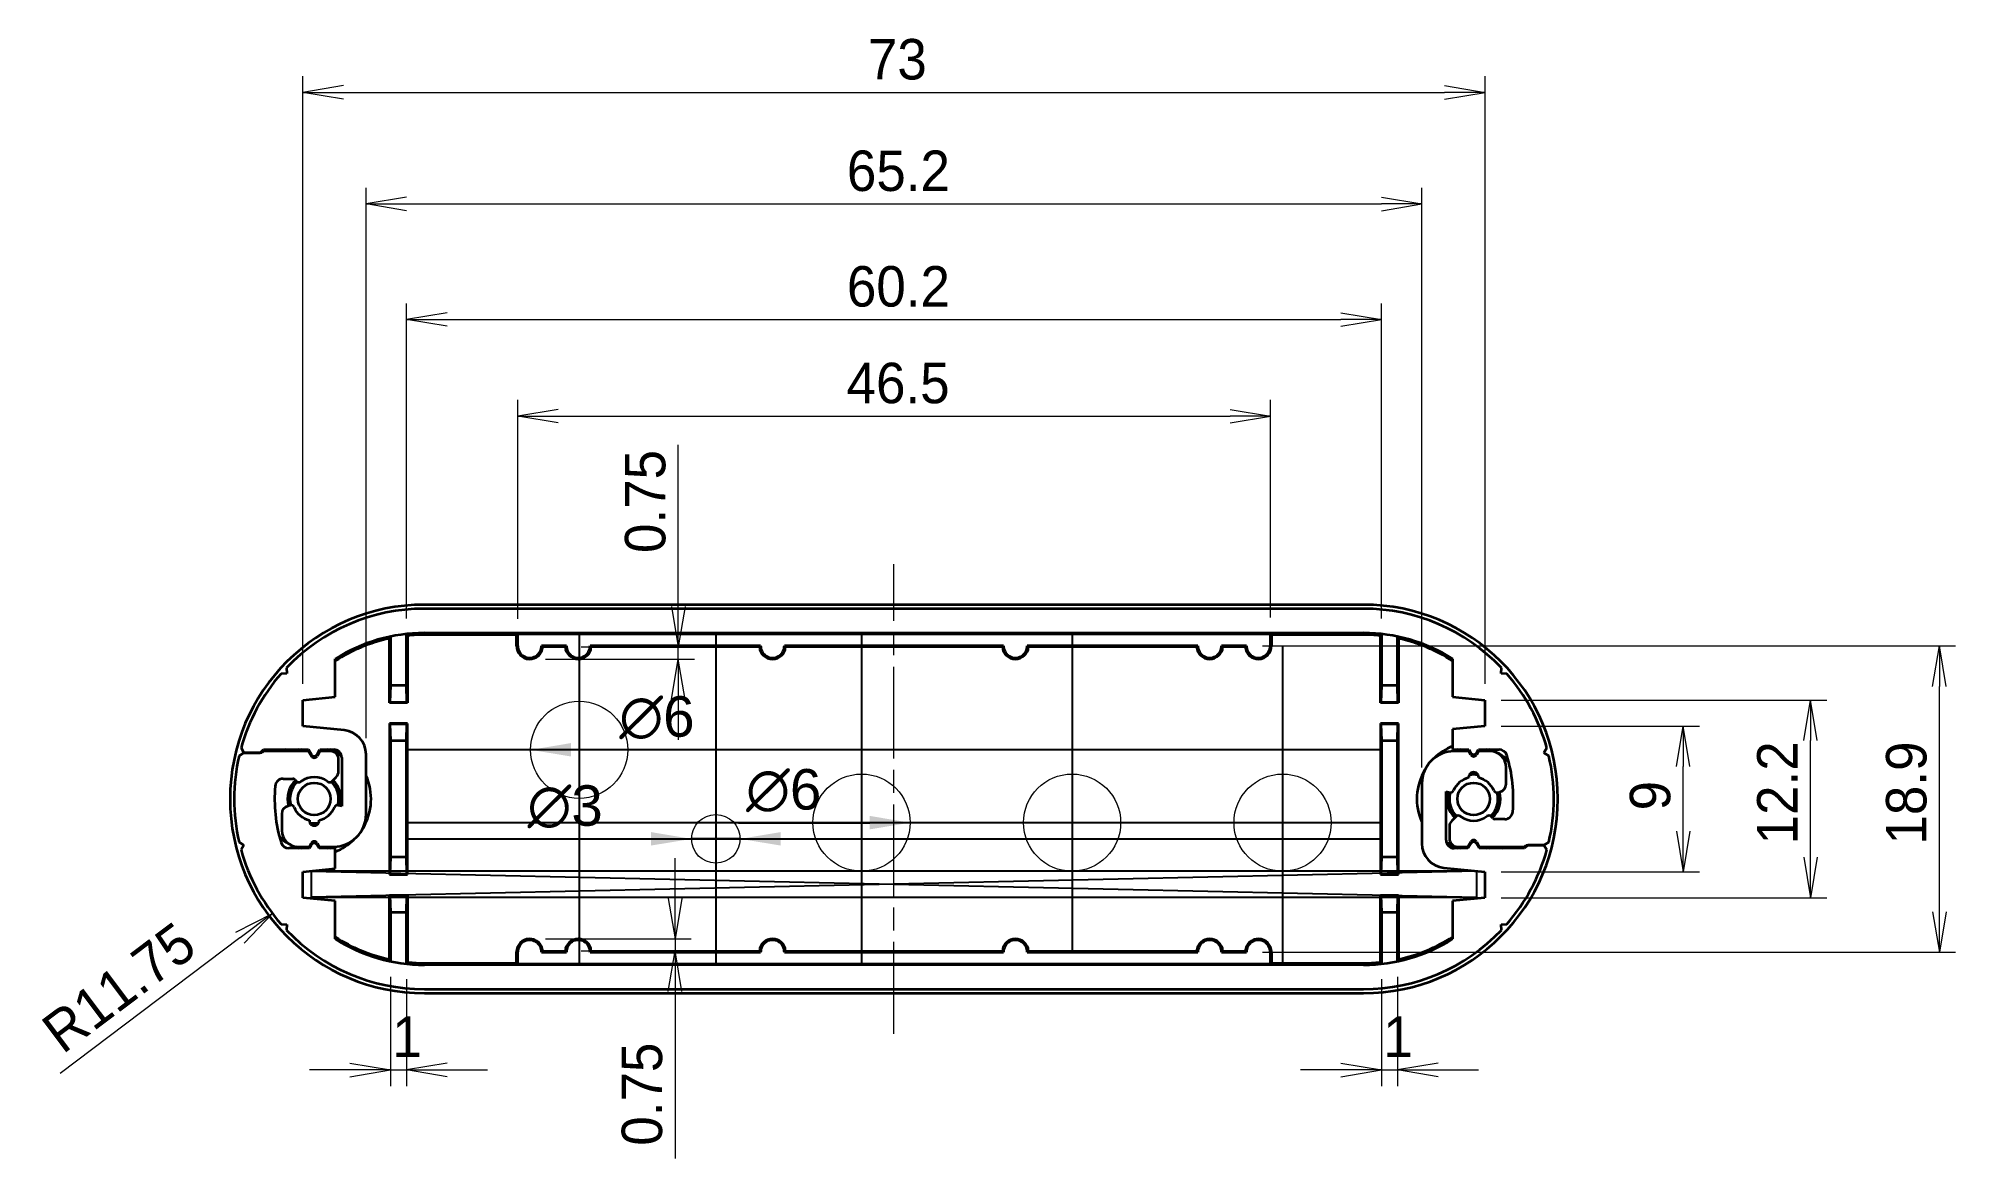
# Model space of a CAD drawing. Header units: millimetres. Extents: x 358 to 476, y 132 to 202.
import ezdxf

# ---------------------------------------------------------------- set-up
doc = ezdxf.new("R2010")
doc.units = ezdxf.units.MM
doc.linetypes.add('CHAIN', pattern=[0.3543, 0.2362, -0.0295, 0.0591, -0.0295])
doc.layers.add('Atari', color=7, linetype='Continuous')
doc.layers.add('Kiban', color=41, linetype='Continuous')
doc.layers.add('Centerline (ISO)', color=7, linetype='Continuous', lineweight=18, true_color=0x80ffff)
for name, color, linetype, lineweight in [('Dimension (ISO)', 7, 'Continuous', 18), ('Hole', 30, 'Continuous', 18), ('Visible (ISO)', 7, 'Continuous', 35)]:
    doc.layers.add(name, color=color, linetype=linetype, lineweight=lineweight)
doc.styles.add('Note Text (JIS)', font='')
doc.styles.get("Standard").update_dxf_attribs({"font": 'arial.ttf'})
doc.styles.get('Note Text (JIS)').set_extended_font_data('MS PGothic')
doc.dimstyles.new('Default (JIS)', dxfattribs={"dimtxt": 2.5, "dimasz": 2.5, "dimexe": 1, "dimexo": 1, "dimgap": 0.8, "dimtad": 1, "dimrnd": 1e-08, "dimdsep": 46, "dimtxsty": 'Note Text (JIS)', "dimblk": 'OPEN', "dimcen": 0.09, "dimdle": 10, "dimclrd": 110, "dimclre": 110, "dimclrt": 256, "dimadec": 0, "dimazin": 2, "dimtfac": 1, "dimtmove": 0, "dimatfit": 3, "dimldrblk": 'OPEN', "dimfxl": 1, "dimtolj": 1, "dimtzin": 0, "dimlwd": -1, "dimlwe": -1, "dimarcsym": 0})
doc.dimstyles.new('ISO-25', dxfattribs={"dimtxt": 2.5, "dimasz": 2.5, "dimexe": 1.25, "dimexo": 0.625, "dimtad": 1, "dimtxsty": 'Standard', "dimcen": 2.5, "dimadec": 0, "dimazin": 0, "dimtfac": 1, "dimtmove": 0, "dimatfit": 3, "dimfxl": 1, "dimarcsym": 0})

# ---------------------------------------------------------------- blocks, each defined once
blk = doc.blocks.new('_Open')
at = {"color": 0, "linetype": 'ByBlock', "lineweight": -2}
for p, q in [((-1, 0.167), (0, 0)), ((-1, -0.167), (0, 0)), ((0, 0), (-1, 0))]:
    blk.add_line(p, q, dxfattribs=at)
blk = doc.blocks.new('*D15')
at = {"layer": 'Defpoints', "color": 0, "transparency": 16777216}
for p in [(432.14, 164.04), (474.95, 164.04), (432.15, 145.12)]:
    blk.add_point(p, dxfattribs=at)
at = {"layer": 'Dimension (ISO)', "color": 110, "transparency": 16777216}
for p, q in [((433.14, 164.04), (475.95, 164.04)), ((474.95, 147.62), (474.95, 161.54)), ((433.15, 145.12), (475.95, 145.12))]:
    blk.add_line(p, q, dxfattribs=at)
at = {"layer": 'Dimension (ISO)', "color": 110, "transparency": 16777216, "xscale": 2.5, "yscale": 2.5, "zscale": 2.5}
for p, rotation in [((474.95, 164.04), 90), ((474.95, 145.12), 270)]:
    blk.add_blockref('_Open', p, dxfattribs=dict(at, rotation=rotation))
at = {"layer": 'Dimension (ISO)', "transparency": 16777216, "insert": (471.65, 151.77), "char_height": 2.5, "attachment_point": 1, "rotation": 90, "style": 'Note Text (JIS)'}
blk.add_mtext('\\A1;18.9', dxfattribs=at)
blk = doc.blocks.new('*D16')
at = {"layer": 'Defpoints', "color": 0, "transparency": 16777216}
for p in [(387.86, 145.94), (390.08, 145.2), (396.87, 145.2)]:
    blk.add_point(p, dxfattribs=at)
at = {"layer": 'Dimension (ISO)', "color": 110, "transparency": 16777216}
for p, q in [((396.87, 148.44), (396.87, 150.94)), ((388.86, 145.94), (397.87, 145.94)), ((396.87, 145.94), (396.87, 145.2)), ((391.08, 145.2), (397.87, 145.2)), ((396.87, 142.7), (396.87, 132.37))]:
    blk.add_line(p, q, dxfattribs=at)
at = {"layer": 'Dimension (ISO)', "color": 110, "transparency": 16777216, "xscale": 2.5, "yscale": 2.5, "zscale": 2.5}
for p, rotation in [((396.87, 145.94), 270), ((396.87, 145.2), 90)]:
    blk.add_blockref('_Open', p, dxfattribs=dict(at, rotation=rotation))
at = {"layer": 'Dimension (ISO)', "transparency": 16777216, "insert": (393.57, 133.17), "char_height": 2.5, "attachment_point": 1, "rotation": 90, "style": 'Note Text (JIS)'}
blk.add_mtext('\\A1;0.75', dxfattribs=at)
blk = doc.blocks.new('*D17')
at = {"layer": 'Defpoints', "color": 0, "transparency": 16777216}
for p in [(390.08, 163.98), (397.07, 163.98), (387.86, 163.23)]:
    blk.add_point(p, dxfattribs=at)
at = {"layer": 'Dimension (ISO)', "color": 110, "transparency": 16777216}
for p, q in [((397.07, 166.48), (397.07, 176.46)), ((391.08, 163.98), (398.07, 163.98)), ((397.07, 163.23), (397.07, 163.98)), ((388.86, 163.23), (398.07, 163.23)), ((397.07, 160.73), (397.07, 158.23))]:
    blk.add_line(p, q, dxfattribs=at)
at = {"layer": 'Dimension (ISO)', "color": 110, "transparency": 16777216, "xscale": 2.5, "yscale": 2.5, "zscale": 2.5}
for p, rotation in [((397.07, 163.98), 270), ((397.07, 163.23), 90)]:
    blk.add_blockref('_Open', p, dxfattribs=dict(at, rotation=rotation))
at = {"layer": 'Dimension (ISO)', "transparency": 16777216, "insert": (393.77, 169.78), "char_height": 2.5, "attachment_point": 1, "rotation": 90, "style": 'Note Text (JIS)'}
blk.add_mtext('\\A1;0.75', dxfattribs=at)
blk = doc.blocks.new('*D18')
at = {"layer": 'Defpoints', "color": 0, "transparency": 16777216}
for p in [(433.64, 178.23), (387.15, 164.71), (433.64, 164.79)]:
    blk.add_point(p, dxfattribs=at)
at = {"layer": 'Dimension (ISO)', "color": 110, "transparency": 16777216}
for p, q in [((387.15, 165.71), (387.15, 179.23)), ((433.64, 165.79), (433.64, 179.23)), ((389.65, 178.23), (431.14, 178.23))]:
    blk.add_line(p, q, dxfattribs=at)
at = {"layer": 'Dimension (ISO)', "color": 110, "transparency": 16777216, "xscale": 2.5, "yscale": 2.5, "zscale": 2.5, "rotation": 180}
blk.add_blockref('_Open', (387.15, 178.23), dxfattribs=at)
at = {"layer": 'Dimension (ISO)', "color": 110, "transparency": 16777216, "xscale": 2.5, "yscale": 2.5, "zscale": 2.5}
blk.add_blockref('_Open', (433.64, 178.23), dxfattribs=at)
at = {"layer": 'Dimension (ISO)', "transparency": 16777216, "insert": (407.46, 181.53), "char_height": 2.5, "attachment_point": 1, "style": 'Note Text (JIS)'}
blk.add_mtext('\\A1;46.5', dxfattribs=at)
blk = doc.blocks.new('*D19')
at = {"layer": 'Defpoints', "color": 0, "transparency": 16777216}
for p in [(440.49, 184.2), (380.29, 164.73), (440.49, 164.73)]:
    blk.add_point(p, dxfattribs=at)
at = {"layer": 'Dimension (ISO)', "color": 110, "transparency": 16777216}
for p, q in [((380.29, 165.73), (380.29, 185.2)), ((440.49, 165.73), (440.49, 185.2)), ((382.79, 184.2), (437.99, 184.2))]:
    blk.add_line(p, q, dxfattribs=at)
at = {"layer": 'Dimension (ISO)', "color": 110, "transparency": 16777216, "xscale": 2.5, "yscale": 2.5, "zscale": 2.5, "rotation": 180}
blk.add_blockref('_Open', (380.29, 184.2), dxfattribs=at)
at = {"layer": 'Dimension (ISO)', "color": 110, "transparency": 16777216, "xscale": 2.5, "yscale": 2.5, "zscale": 2.5}
blk.add_blockref('_Open', (440.49, 184.2), dxfattribs=at)
at = {"layer": 'Dimension (ISO)', "transparency": 16777216, "insert": (407.48, 187.5), "char_height": 2.5, "attachment_point": 1, "style": 'Note Text (JIS)'}
blk.add_mtext('\\A1;60.2', dxfattribs=at)
blk = doc.blocks.new('*D20')
at = {"layer": 'Defpoints', "color": 0, "transparency": 16777216}
for p in [(379.29, 144.61), (380.29, 144.45), (380.29, 137.85)]:
    blk.add_point(p, dxfattribs=at)
at = {"layer": 'Dimension (ISO)', "color": 110, "transparency": 16777216}
for p, q in [((379.29, 143.61), (379.29, 136.85)), ((380.29, 143.45), (380.29, 136.85)), ((376.79, 137.85), (374.29, 137.85)), ((379.29, 137.85), (380.29, 137.85)), ((382.79, 137.85), (385.29, 137.85))]:
    blk.add_line(p, q, dxfattribs=at)
at = {"layer": 'Dimension (ISO)', "color": 110, "transparency": 16777216, "xscale": 2.5, "yscale": 2.5, "zscale": 2.5}
blk.add_blockref('_Open', (379.29, 137.85), dxfattribs=at)
at = {"layer": 'Dimension (ISO)', "color": 110, "transparency": 16777216, "xscale": 2.5, "yscale": 2.5, "zscale": 2.5, "rotation": 180}
blk.add_blockref('_Open', (380.29, 137.85), dxfattribs=at)
at = {"layer": 'Dimension (ISO)', "transparency": 16777216, "insert": (379.41, 141.15), "char_height": 2.5, "attachment_point": 1, "style": 'Note Text (JIS)'}
blk.add_mtext('\\A1;1', dxfattribs=at)
blk = doc.blocks.new('*D21')
at = {"layer": 'Defpoints', "color": 0, "transparency": 16777216}
for p in [(441.49, 144.61), (440.49, 144.45), (441.49, 137.85)]:
    blk.add_point(p, dxfattribs=at)
at = {"layer": 'Dimension (ISO)', "color": 110, "transparency": 16777216}
for p, q in [((440.49, 143.45), (440.49, 136.85)), ((441.49, 143.61), (441.49, 136.85)), ((437.99, 137.85), (435.49, 137.85)), ((440.49, 137.85), (441.49, 137.85)), ((443.99, 137.85), (446.49, 137.85))]:
    blk.add_line(p, q, dxfattribs=at)
at = {"layer": 'Dimension (ISO)', "color": 110, "transparency": 16777216, "xscale": 2.5, "yscale": 2.5, "zscale": 2.5}
blk.add_blockref('_Open', (440.49, 137.85), dxfattribs=at)
at = {"layer": 'Dimension (ISO)', "color": 110, "transparency": 16777216, "xscale": 2.5, "yscale": 2.5, "zscale": 2.5, "rotation": 180}
blk.add_blockref('_Open', (441.49, 137.85), dxfattribs=at)
at = {"layer": 'Dimension (ISO)', "transparency": 16777216, "insert": (440.61, 141.15), "char_height": 2.5, "attachment_point": 1, "style": 'Note Text (JIS)'}
blk.add_mtext('\\A1;1', dxfattribs=at)
blk = doc.blocks.new('*D22')
at = {"layer": 'Defpoints', "color": 0, "transparency": 16777216}
for p in [(442.99, 191.34), (377.79, 157.34), (442.99, 155.54)]:
    blk.add_point(p, dxfattribs=at)
at = {"layer": 'Dimension (ISO)', "color": 110, "transparency": 16777216}
for p, q in [((377.79, 158.34), (377.79, 192.34)), ((442.99, 156.54), (442.99, 192.34)), ((380.29, 191.34), (440.49, 191.34))]:
    blk.add_line(p, q, dxfattribs=at)
at = {"layer": 'Dimension (ISO)', "color": 110, "transparency": 16777216, "xscale": 2.5, "yscale": 2.5, "zscale": 2.5, "rotation": 180}
blk.add_blockref('_Open', (377.79, 191.34), dxfattribs=at)
at = {"layer": 'Dimension (ISO)', "color": 110, "transparency": 16777216, "xscale": 2.5, "yscale": 2.5, "zscale": 2.5}
blk.add_blockref('_Open', (442.99, 191.34), dxfattribs=at)
at = {"layer": 'Dimension (ISO)', "transparency": 16777216, "insert": (407.48, 194.64), "char_height": 2.5, "attachment_point": 1, "style": 'Note Text (JIS)'}
blk.add_mtext('\\A1;65.2', dxfattribs=at)
blk = doc.blocks.new('*D23')
at = {"layer": 'Defpoints', "color": 0, "transparency": 16777216}
for p in [(381.39, 154.59), (372, 147.52)]:
    blk.add_point(p, dxfattribs=at)
at = {"layer": 'Dimension (ISO)', "color": 110, "transparency": 16777216}
blk.add_line((358.89, 137.66), (370, 146.02), dxfattribs=at)
at = {"layer": 'Dimension (ISO)', "color": 110, "transparency": 16777216, "xscale": 2.5, "yscale": 2.5, "zscale": 2.5, "rotation": 36.95821670981465}
blk.add_blockref('_Open', (372, 147.52), dxfattribs=at)
at = {"layer": 'Dimension (ISO)', "transparency": 16777216, "insert": (357.55, 140.78), "char_height": 2.5, "attachment_point": 1, "rotation": 36.9582, "style": 'Note Text (JIS)'}
blk.add_mtext('\\A1;R11.75', dxfattribs=at)
blk = doc.blocks.new('*D24')
at = {"layer": 'Defpoints', "color": 0, "transparency": 16777216}
for p in [(446.89, 198.23), (373.89, 160.69), (446.89, 160.69)]:
    blk.add_point(p, dxfattribs=at)
at = {"layer": 'Dimension (ISO)', "color": 110, "transparency": 16777216}
for p, q in [((373.89, 161.69), (373.89, 199.23)), ((446.89, 161.69), (446.89, 199.23)), ((376.39, 198.23), (444.39, 198.23))]:
    blk.add_line(p, q, dxfattribs=at)
at = {"layer": 'Dimension (ISO)', "color": 110, "transparency": 16777216, "xscale": 2.5, "yscale": 2.5, "zscale": 2.5, "rotation": 180}
blk.add_blockref('_Open', (373.89, 198.23), dxfattribs=at)
at = {"layer": 'Dimension (ISO)', "color": 110, "transparency": 16777216, "xscale": 2.5, "yscale": 2.5, "zscale": 2.5}
blk.add_blockref('_Open', (446.89, 198.23), dxfattribs=at)
at = {"layer": 'Dimension (ISO)', "transparency": 16777216, "insert": (408.78, 201.53), "char_height": 2.5, "attachment_point": 1, "style": 'Note Text (JIS)'}
blk.add_mtext('\\A1;73', dxfattribs=at)
blk = doc.blocks.new('*D25')
at = {"layer": 'Defpoints', "color": 0, "transparency": 16777216}
for p in [(446.89, 159.09), (459.13, 159.09), (446.89, 150.09)]:
    blk.add_point(p, dxfattribs=at)
at = {"layer": 'Dimension (ISO)', "color": 110, "transparency": 16777216}
for p, q in [((447.89, 159.09), (460.13, 159.09)), ((459.13, 152.59), (459.13, 156.59)), ((447.89, 150.09), (460.13, 150.09))]:
    blk.add_line(p, q, dxfattribs=at)
at = {"layer": 'Dimension (ISO)', "color": 110, "transparency": 16777216, "xscale": 2.5, "yscale": 2.5, "zscale": 2.5}
for p, rotation in [((459.13, 159.09), 90), ((459.13, 150.09), 270)]:
    blk.add_blockref('_Open', p, dxfattribs=dict(at, rotation=rotation))
at = {"layer": 'Dimension (ISO)', "transparency": 16777216, "insert": (455.83, 153.88), "char_height": 2.5, "attachment_point": 1, "rotation": 90, "style": 'Note Text (JIS)'}
blk.add_mtext('\\A1;9', dxfattribs=at)
blk = doc.blocks.new('*D26')
at = {"layer": 'Defpoints', "color": 0, "transparency": 16777216}
for p in [(446.89, 160.69), (466.99, 160.69), (446.89, 148.49)]:
    blk.add_point(p, dxfattribs=at)
at = {"layer": 'Dimension (ISO)', "color": 110, "transparency": 16777216}
for p, q in [((447.89, 160.69), (467.99, 160.69)), ((466.99, 150.99), (466.99, 158.19)), ((447.89, 148.49), (467.99, 148.49))]:
    blk.add_line(p, q, dxfattribs=at)
at = {"layer": 'Dimension (ISO)', "color": 110, "transparency": 16777216, "xscale": 2.5, "yscale": 2.5, "zscale": 2.5}
for p, rotation in [((466.99, 160.69), 90), ((466.99, 148.49), 270)]:
    blk.add_blockref('_Open', p, dxfattribs=dict(at, rotation=rotation))
at = {"layer": 'Dimension (ISO)', "transparency": 16777216, "insert": (463.69, 151.78), "char_height": 2.5, "attachment_point": 1, "rotation": 90, "style": 'Note Text (JIS)'}
blk.add_mtext('\\A1;12.2', dxfattribs=at)
blk = doc.blocks.new('*D28')
at = {"layer": 'Atari', "color": 0, "lineweight": -2, "transparency": 16777216}
blk.add_line((398.55, 157.62), (390.45, 157.62), dxfattribs=at)
at = {"layer": 'Atari', "color": 0, "transparency": 16777216}
blk.add_solid([(390.45, 158.04), (390.45, 157.21), (387.95, 157.62)], dxfattribs=at)
at = {"layer": 'Defpoints', "color": 0, "transparency": 16777216}
for p in [(387.95, 157.62), (393.95, 157.62)]:
    blk.add_point(p, dxfattribs=at)
at = {"layer": 'Atari', "color": 0, "transparency": 16777216, "insert": (395.75, 159.6), "char_height": 2.5, "attachment_point": 5}
blk.add_mtext('∅6', dxfattribs=at)
blk = doc.blocks.new('*D29')
at = {"layer": 'Atari', "color": 0, "lineweight": -2, "transparency": 16777216}
blk.add_line((400.78, 153.12), (408.89, 153.12), dxfattribs=at)
at = {"layer": 'Atari', "color": 0, "transparency": 16777216}
blk.add_solid([(408.89, 153.54), (408.89, 152.71), (411.39, 153.12)], dxfattribs=at)
at = {"layer": 'Defpoints', "color": 0, "transparency": 16777216}
for p in [(405.39, 153.12), (411.39, 153.12)]:
    blk.add_point(p, dxfattribs=at)
at = {"layer": 'Atari', "color": 0, "transparency": 16777216, "insert": (403.58, 155.1), "char_height": 2.5, "attachment_point": 5}
blk.add_mtext('∅6', dxfattribs=at)
blk = doc.blocks.new('*D30')
at = {"layer": 'Atari', "color": 0, "lineweight": -2, "transparency": 16777216}
for p, q in [((387.28, 152.12), (395.39, 152.12)), ((400.89, 152.12), (397.89, 152.12)), ((403.39, 152.12), (405.89, 152.12))]:
    blk.add_line(p, q, dxfattribs=at)
at = {"layer": 'Atari', "color": 0, "transparency": 16777216}
for points in [[(395.39, 152.54), (395.39, 151.71), (397.89, 152.12)], [(403.39, 152.54), (403.39, 151.71), (400.89, 152.12)]]:
    blk.add_solid(points, dxfattribs=at)
at = {"layer": 'Defpoints', "color": 0, "transparency": 16777216}
for p in [(397.89, 152.12), (400.89, 152.12)]:
    blk.add_point(p, dxfattribs=at)
at = {"layer": 'Atari', "color": 0, "transparency": 16777216, "insert": (390.08, 154.1), "char_height": 2.5, "attachment_point": 5}
blk.add_mtext('∅3', dxfattribs=at)

msp = doc.modelspace()

# ---------------------------------------------------------------- linework, layer by layer
at = {"layer": 'Atari'}
for p, q in [((390.946, 164.838), (390.946, 144.338)), ((399.387, 164.788), (399.387, 144.388)), ((408.387, 164.788), (408.387, 144.388)), ((421.387, 164.838), (421.387, 145.195)), ((434.387, 164.038), (434.387, 144.445)), ((380.345, 157.638), (440.43, 157.638)), ((380.345, 153.124), (440.43, 153.124)), ((380.345, 152.124), (440.43, 152.124))]:
    msp.add_line(p, q, dxfattribs=at)
at = {"layer": 'Centerline (ISO)', "linetype": 'CHAIN', "ltscale": 23.990969}
msp.add_line((410.387, 140.088), (410.387, 169.088), dxfattribs=at)
at = {"layer": 'Hole'}
for centre, radius in [((390.946, 157.624), 3), ((408.387, 153.124), 3), ((421.387, 153.124), 3), ((434.387, 153.124), 3), ((399.387, 152.124), 1.5)]:
    msp.add_circle(centre, radius, dxfattribs=at)
at = {"layer": 'Kiban'}
for p, q in [((374.387, 150.124), (446.387, 148.524)), ((446.387, 150.124), (374.387, 148.524))]:
    msp.add_line(p, q, dxfattribs=at)
msp.add_lwpolyline([(374.387, 148.524), (446.387, 148.524), (446.387, 150.124), (374.387, 150.124)], close=True, dxfattribs=at)
at = {"layer": 'Visible (ISO)'}
for p, q in [((439.387, 166.588), (381.387, 166.588)), ((439.387, 166.338), (381.387, 166.338)), ((380.287, 161.588), (380.287, 164.728)), ((380.345, 164.677), (380.345, 160.53)), ((381.387, 164.838), (439.387, 164.838)), ((381.387, 164.788), (387.137, 164.788)), ((387.08, 164.73), (381.387, 164.73)), ((387.137, 164.788), (387.08, 164.73)), ((387.08, 164.038), (387.08, 164.73)), ((387.137, 164.788), (433.637, 164.788)), ((387.137, 164.788), (387.151, 164.774)), ((433.637, 164.788), (433.623, 164.774)), ((433.637, 164.788), (433.695, 164.73)), ((433.637, 164.788), (439.387, 164.788)), ((433.695, 164.73), (433.695, 164.038)), ((439.387, 164.73), (433.695, 164.73)), ((440.43, 160.53), (440.43, 164.677)), ((440.487, 164.728), (440.487, 161.588)), ((379.23, 160.53), (379.23, 164.498)), ((379.287, 164.569), (379.287, 161.588)), ((387.155, 164.038), (387.155, 164.574)), ((390.155, 164.055), (388.62, 164.055)), ((390.082, 163.98), (388.693, 163.98)), ((402.155, 164.055), (391.62, 164.055)), ((402.082, 163.98), (391.693, 163.98)), ((417.155, 164.055), (403.62, 164.055)), ((417.082, 163.98), (403.693, 163.98)), ((429.155, 164.055), (418.62, 164.055)), ((429.082, 163.98), (418.693, 163.98)), ((432.155, 164.055), (430.62, 164.055)), ((432.082, 163.98), (430.693, 163.98)), ((433.62, 164.574), (433.62, 164.038)), ((441.487, 161.588), (441.487, 164.569)), ((441.545, 164.498), (441.545, 160.53)), ((372.888, 162.335), (372.539, 162.319)), ((372.872, 162.684), (372.888, 162.335)), ((375.887, 160.888), (375.887, 163.237)), ((444.887, 163.237), (444.887, 160.888)), ((447.886, 162.335), (447.903, 162.684)), ((448.236, 162.319), (447.886, 162.335)), ((379.287, 161.588), (379.261, 160.562)), ((380.287, 161.588), (379.287, 161.588)), ((380.313, 160.562), (380.287, 161.588)), ((440.487, 161.588), (440.461, 160.562)), ((441.487, 161.588), (440.487, 161.588)), ((441.513, 160.562), (441.487, 161.588)), ((373.887, 160.688), (375.887, 160.888)), ((373.887, 159.088), (373.887, 160.688)), ((379.261, 160.562), (379.23, 160.53)), ((380.345, 160.53), (379.23, 160.53)), ((379.261, 160.562), (380.313, 160.562)), ((380.313, 160.562), (380.345, 160.53)), ((440.461, 160.562), (440.43, 160.53)), ((441.545, 160.53), (440.43, 160.53)), ((440.461, 160.562), (441.513, 160.562)), ((441.513, 160.562), (441.545, 160.53)), ((444.887, 160.888), (446.887, 160.688)), ((446.887, 160.688), (446.887, 159.088)), ((376.436, 158.833), (373.887, 159.088)), ((379.23, 159.245), (379.23, 149.93)), ((380.345, 159.245), (379.23, 159.245)), ((379.261, 159.214), (379.23, 159.245)), ((379.261, 159.214), (379.287, 158.188)), ((380.313, 159.214), (379.261, 159.214)), ((380.287, 158.188), (380.313, 159.214)), ((380.313, 159.214), (380.345, 159.245)), ((380.345, 149.93), (380.345, 159.245)), ((440.43, 159.245), (440.43, 149.93)), ((441.545, 159.245), (440.43, 159.245)), ((440.461, 159.214), (440.43, 159.245)), ((440.461, 159.214), (440.487, 158.188)), ((441.513, 159.214), (440.461, 159.214)), ((441.487, 158.188), (441.513, 159.214)), ((441.513, 159.214), (441.545, 159.245)), ((441.545, 149.93), (441.545, 159.245)), ((446.887, 159.088), (444.887, 158.888)), ((444.887, 158.888), (444.887, 157.638)), ((370.068, 157.739), (370.246, 157.438)), ((371.246, 157.438), (371.446, 157.638)), ((371.446, 157.538), (371.346, 157.438)), ((371.446, 157.638), (374.237, 157.638)), ((374.237, 157.538), (371.446, 157.538)), ((374.237, 157.638), (374.414, 157.332)), ((374.414, 157.232), (374.237, 157.538)), ((374.76, 157.332), (374.937, 157.638)), ((374.937, 157.538), (374.76, 157.232)), ((374.937, 157.638), (375.787, 157.638)), ((375.587, 157.538), (374.937, 157.538)), ((379.287, 158.188), (379.287, 150.988)), ((379.287, 158.188), (380.287, 158.188)), ((380.287, 150.988), (380.287, 158.188)), ((440.487, 158.188), (440.487, 150.988)), ((440.487, 158.188), (441.487, 158.188)), ((441.487, 150.988), (441.487, 158.188)), ((444.887, 157.638), (445.887, 157.638)), ((445.887, 157.538), (444.987, 157.538)), ((445.887, 157.638), (446.014, 157.418)), ((446.014, 157.318), (445.887, 157.538)), ((446.36, 157.418), (446.487, 157.638)), ((446.487, 157.538), (446.36, 157.318)), ((446.487, 157.638), (447.757, 157.638)), ((447.187, 157.538), (446.487, 157.538)), ((450.528, 157.438), (450.707, 157.739)), ((370.246, 157.438), (369.945, 157.26)), ((371.346, 157.438), (370.246, 157.438)), ((370.246, 157.438), (371.246, 157.438)), ((376.087, 156.295), (376.087, 157.038)), ((376.287, 157.138), (376.287, 154.132)), ((377.787, 153.638), (377.787, 157.34)), ((448.187, 155.507), (448.187, 156.538)), ((450.829, 157.26), (450.528, 157.438)), ((372.669, 155.838), (373.254, 155.838)), ((373.396, 155.779), (373.5, 155.675)), ((375.674, 155.675), (375.941, 155.941)), ((442.987, 155.538), (442.987, 151.835)), ((373.103, 154.19), (372.958, 154.151)), ((376.287, 154.132), (376.072, 154.19)), ((444.487, 152.038), (444.487, 155.043)), ((444.487, 155.043), (444.703, 154.986)), ((447.672, 154.986), (447.817, 155.024)), ((372.587, 153.668), (372.587, 152.638)), ((444.687, 152.881), (444.687, 152.138)), ((445.1, 153.501), (444.834, 153.234)), ((447.379, 153.396), (447.274, 153.501)), ((448.105, 153.338), (447.52, 153.338)), ((369.945, 151.916), (370.246, 151.738)), ((370.246, 151.738), (370.068, 151.437)), ((373.587, 151.638), (374.287, 151.638)), ((374.287, 151.638), (374.414, 151.857)), ((374.414, 151.757), (374.287, 151.538)), ((374.76, 151.857), (374.887, 151.638)), ((374.887, 151.538), (374.76, 151.757)), ((374.887, 151.638), (375.787, 151.638)), ((445.187, 151.638), (445.837, 151.638)), ((445.837, 151.638), (446.014, 151.944)), ((446.014, 151.844), (445.837, 151.538)), ((446.36, 151.944), (446.537, 151.638)), ((446.537, 151.538), (446.36, 151.844)), ((446.537, 151.638), (449.328, 151.638)), ((449.528, 151.738), (449.328, 151.538)), ((449.328, 151.638), (449.428, 151.738)), ((449.428, 151.738), (450.528, 151.738)), ((450.528, 151.738), (449.528, 151.738)), ((450.528, 151.738), (450.829, 151.916)), ((450.707, 151.437), (450.528, 151.738)), ((374.287, 151.538), (373.017, 151.538)), ((375.887, 151.538), (374.887, 151.538)), ((375.887, 150.288), (375.887, 151.538)), ((379.287, 150.988), (379.261, 149.962)), ((380.287, 150.988), (379.287, 150.988)), ((380.313, 149.962), (380.287, 150.988)), ((440.487, 150.988), (440.461, 149.962)), ((441.487, 150.988), (440.487, 150.988)), ((441.513, 149.962), (441.487, 150.988)), ((445.837, 151.538), (444.987, 151.538)), ((449.328, 151.538), (446.537, 151.538)), ((373.887, 150.088), (375.887, 150.288)), ((373.887, 148.488), (373.887, 150.088)), ((379.261, 149.962), (379.23, 149.93)), ((379.23, 149.93), (380.345, 149.93)), ((379.261, 149.962), (380.313, 149.962)), ((380.313, 149.962), (380.345, 149.93)), ((440.461, 149.962), (440.43, 149.93)), ((440.43, 149.93), (441.545, 149.93)), ((440.461, 149.962), (441.513, 149.962)), ((441.513, 149.962), (441.545, 149.93)), ((444.338, 150.343), (446.887, 150.088)), ((446.887, 150.088), (446.887, 148.488)), ((375.887, 148.288), (373.887, 148.488)), ((375.887, 145.938), (375.887, 148.288)), ((379.23, 144.678), (379.23, 148.645)), ((379.23, 148.645), (380.345, 148.645)), ((379.261, 148.614), (379.23, 148.645)), ((379.261, 148.614), (379.287, 147.588)), ((380.313, 148.614), (379.261, 148.614)), ((380.287, 147.588), (380.313, 148.614)), ((380.313, 148.614), (380.345, 148.645)), ((380.345, 148.645), (380.345, 144.499)), ((440.43, 144.499), (440.43, 148.645)), ((440.43, 148.645), (441.545, 148.645)), ((440.461, 148.614), (440.43, 148.645)), ((440.461, 148.614), (440.487, 147.588)), ((441.513, 148.614), (440.461, 148.614)), ((441.487, 147.588), (441.513, 148.614)), ((441.513, 148.614), (441.545, 148.645)), ((441.545, 148.645), (441.545, 144.678)), ((446.887, 148.488), (444.887, 148.288)), ((444.887, 148.288), (444.887, 145.938)), ((372.539, 146.857), (372.888, 146.841)), ((372.888, 146.841), (372.872, 146.491)), ((379.287, 147.588), (379.287, 144.606)), ((379.287, 147.588), (380.287, 147.588)), ((380.287, 144.447), (380.287, 147.588)), ((440.487, 147.588), (440.487, 144.447)), ((440.487, 147.588), (441.487, 147.588)), ((441.487, 144.606), (441.487, 147.588)), ((447.886, 146.841), (448.236, 146.857)), ((447.903, 146.491), (447.886, 146.841)), ((387.08, 144.445), (387.08, 145.138)), ((387.155, 144.602), (387.155, 145.138)), ((388.62, 145.12), (390.155, 145.12)), ((388.693, 145.195), (390.082, 145.195)), ((391.62, 145.12), (402.155, 145.12)), ((391.693, 145.195), (402.082, 145.195)), ((403.62, 145.12), (417.155, 145.12)), ((403.693, 145.195), (417.082, 145.195)), ((418.62, 145.12), (429.155, 145.12)), ((418.693, 145.195), (429.082, 145.195)), ((430.62, 145.12), (432.155, 145.12)), ((430.693, 145.195), (432.082, 145.195)), ((433.62, 145.138), (433.62, 144.602)), ((433.695, 145.138), (433.695, 144.445)), ((381.387, 144.445), (387.08, 144.445)), ((387.137, 144.388), (381.387, 144.388)), ((439.387, 144.338), (381.387, 144.338)), ((387.137, 144.388), (387.08, 144.445)), ((387.137, 144.388), (387.151, 144.402)), ((433.637, 144.388), (387.137, 144.388)), ((433.637, 144.388), (433.623, 144.402)), ((433.637, 144.388), (433.695, 144.445)), ((439.387, 144.388), (433.637, 144.388)), ((433.695, 144.445), (439.387, 144.445)), ((381.387, 142.838), (439.387, 142.838)), ((381.387, 142.588), (439.387, 142.588))]:
    msp.add_line(p, q, dxfattribs=at)
for centre in [(374.587, 154.588), (446.187, 154.588)]:
    msp.add_circle(centre, 1.005, dxfattribs=at)
for centre, radius, start, end in [((381.387, 154.588), 12, 90, 270), ((381.387, 154.588), 11.75, 90, 136.44464), ((439.387, 154.588), 12, 270, 90), ((439.387, 154.588), 11.75, 43.55536, 90), ((381.387, 154.588), 10.25, 90, 122.45149), ((381.387, 154.588), 10.2, 90, 96.191), ((381.387, 154.588), 10.142, 90, 95.89907), ((439.387, 154.588), 10.25, 57.54851, 90), ((439.387, 154.588), 10.2, 83.809, 90), ((439.387, 154.588), 10.142, 84.10093, 90), ((381.387, 154.588), 10.2, 101.88116, 122.63026), ((381.387, 154.588), 10.142, 102.28244, 122.83885), ((387.887, 164.038), 0.808, 180, 355.90994), ((387.887, 164.038), 0.733, 180, 1.36537), ((390.887, 164.038), 0.808, 184.09006, 355.90994), ((390.887, 164.038), 0.733, 178.63463, 1.36537), ((402.887, 164.038), 0.808, 184.09006, 355.90994), ((402.887, 164.038), 0.733, 178.63463, 1.36537), ((417.887, 164.038), 0.808, 184.09006, 355.90994), ((417.887, 164.038), 0.733, 178.63463, 1.36537), ((429.887, 164.038), 0.808, 184.09006, 355.90994), ((429.887, 164.038), 0.733, 178.63463, 1.36537), ((432.887, 164.038), 0.808, 184.09006, 0), ((432.887, 164.038), 0.733, 178.63463, 0), ((439.387, 154.588), 10.2, 57.36974, 78.11884), ((439.387, 154.588), 10.142, 57.16115, 77.71756), ((381.387, 154.588), 11.75, 138.85754, 164.44464), ((439.387, 154.588), 11.75, 15.55536, 41.14246), ((376.287, 157.34), 1.5, 0, 84.28941), ((381.387, 154.588), 10.2, 162.60127, 163.18899), ((381.387, 154.588), 10.142, 162.49928, 163.09066), ((374.587, 154.588), 3.508, 119.59477, 122.7509), ((374.587, 154.588), 3.202, 107.7453, 112.89875), ((374.587, 154.588), 3.15, 104.47565, 110.52686), ((374.587, 154.588), 3.15, 57.60055, 75.52435), ((374.587, 154.588), 3.202, 58.69142, 72.2547), ((375.587, 157.038), 0.5, 360, 90), ((375.787, 157.138), 0.5, 0, 90), ((444.987, 155.538), 2, 90, 180), ((446.187, 154.588), 3.508, 111.75408, 134.16106), ((446.187, 154.588), 3.202, 107.7453, 112.92455), ((446.187, 154.588), 3.15, 104.47565, 110.52686), ((446.187, 154.588), 3.15, 69.06756, 75.52435), ((446.187, 154.588), 3.202, 48.13218, 72.2547), ((447.187, 156.538), 1, 360, 90), ((447.757, 157.138), 0.5, 16.9435, 90), ((381.387, 154.588), 11.75, 166.85754, 193.14246), ((374.587, 157.432), 0.2, 210, 330), ((374.587, 157.332), 0.2, 210, 330), ((446.187, 154.588), 3.508, 149.10396, 204.17425), ((446.187, 157.518), 0.2, 210, 330), ((446.187, 157.418), 0.2, 210, 330), ((446.187, 154.588), 3.15, 46.66408, 56.63307), ((439.387, 154.588), 9.25, 355.0829, 16.9435), ((439.387, 154.588), 11.75, 346.85754, 13.14246), ((381.387, 154.588), 9.25, 175.0829, 196.9435), ((372.669, 155.338), 0.5, 90, 175.0829), ((374.587, 154.588), 1.65, 135, 195), ((374.587, 154.588), 1.5, 134.8678, 195.1322), ((373.254, 155.638), 0.2, 45, 90), ((373.642, 155.816), 0.2, 225, 307.58633), ((374.587, 154.588), 1.35, 52.41367, 127.58633), ((375.533, 155.816), 0.2, 232.41367, 315), ((374.587, 154.588), 1.5, 344.8678, 45.1322), ((374.587, 154.588), 1.65, 345, 45), ((375.587, 156.295), 0.5, 315, 0), ((374.587, 154.588), 3.508, 329.10396, 24.17425), ((446.187, 154.588), 1.35, 102.75874, 157.58633), ((446.187, 155.938), 0.3, 353.62063, 186.37937), ((446.187, 154.588), 1.5, 79.52469, 100.47531), ((446.187, 154.588), 1.35, 22.41367, 77.24126), ((447.687, 155.507), 0.5, 285, 360), ((373.087, 153.668), 0.5, 105, 180), ((373.154, 153.997), 0.2, 22.41367, 105), ((374.587, 154.588), 1.35, 202.41367, 257.24126), ((374.587, 154.588), 1.35, 282.75874, 337.58633), ((376.02, 153.997), 0.2, 75, 157.58633), ((374.587, 154.588), 3.202, 357.7974, 2.2026), ((446.187, 154.588), 3.202, 177.7974, 182.2026), ((446.187, 154.588), 1.65, 165, 225), ((446.187, 154.588), 1.5, 164.8678, 225.1322), ((444.754, 155.179), 0.2, 255, 337.58633), ((446.187, 154.588), 1.5, 314.8678, 15.1322), ((446.187, 154.588), 1.65, 315, 15), ((447.62, 155.179), 0.2, 202.41367, 285), ((374.587, 153.238), 0.3, 173.62063, 6.37937), ((374.587, 154.588), 1.5, 259.52469, 280.47531), ((375.787, 153.638), 2, 270, 0), ((445.187, 152.881), 0.5, 135, 180), ((445.242, 153.36), 0.2, 52.41367, 135), ((446.187, 154.588), 1.35, 232.41367, 307.58633), ((447.133, 153.36), 0.2, 45, 127.58633), ((447.52, 153.538), 0.2, 225, 270), ((448.105, 153.838), 0.5, 270, 355.0829), ((374.587, 154.588), 3.15, 226.66408, 236.63307), ((374.587, 154.588), 3.202, 228.13218, 252.2547), ((373.017, 152.038), 0.5, 196.9435, 270), ((373.587, 152.638), 1, 180, 270), ((374.587, 154.588), 3.15, 249.06756, 255.52435), ((374.587, 151.757), 0.2, 30, 150), ((374.587, 151.657), 0.2, 30, 150), ((374.587, 154.588), 3.15, 284.47565, 290.52686), ((374.587, 154.588), 3.202, 287.7453, 292.92455), ((374.587, 154.588), 3.508, 291.75408, 314.16106), ((444.487, 151.835), 1.5, 180, 264.28941), ((444.987, 152.038), 0.5, 180, 270), ((446.187, 154.588), 3.15, 237.60055, 255.52435), ((446.187, 154.588), 3.202, 238.69142, 252.2547), ((445.187, 152.138), 0.5, 180, 270), ((446.187, 151.844), 0.2, 30, 150), ((446.187, 151.744), 0.2, 30, 150), ((446.187, 154.588), 3.15, 284.47565, 290.52686), ((446.187, 154.588), 3.202, 287.7453, 292.89875), ((446.187, 154.588), 3.508, 299.59477, 302.7509), ((439.387, 154.588), 10.142, 342.49928, 343.09066), ((439.387, 154.588), 10.2, 342.60127, 343.18899), ((381.387, 154.588), 11.75, 195.55536, 221.14246), ((439.387, 154.588), 11.75, 318.85754, 344.44464), ((381.387, 154.588), 11.75, 223.55536, 270), ((381.387, 154.588), 10.142, 237.16115, 257.71756), ((381.387, 154.588), 10.2, 237.36974, 258.11884), ((381.387, 154.588), 10.25, 237.54851, 270), ((387.887, 145.138), 0.808, 4.09006, 180), ((387.887, 145.138), 0.733, 358.63463, 180), ((390.887, 145.138), 0.808, 4.09006, 175.90994), ((390.887, 145.138), 0.733, 358.63463, 181.36537), ((402.887, 145.138), 0.808, 4.09006, 175.90994), ((402.887, 145.138), 0.733, 358.63463, 181.36537), ((417.887, 145.138), 0.808, 4.09006, 175.90994), ((417.887, 145.138), 0.733, 358.63463, 181.36537), ((429.887, 145.138), 0.808, 4.09006, 175.90994), ((429.887, 145.138), 0.733, 358.63463, 181.36537), ((432.887, 145.138), 0.808, 0, 175.90994), ((432.887, 145.138), 0.733, 0, 181.36537), ((439.387, 154.588), 11.75, 270, 316.44464), ((439.387, 154.588), 10.25, 270, 302.45149), ((439.387, 154.588), 10.2, 281.88116, 302.63026), ((439.387, 154.588), 10.142, 282.28244, 302.83885), ((381.387, 154.588), 10.142, 264.10093, 270), ((439.387, 154.588), 10.142, 270, 275.89907), ((381.387, 154.588), 10.2, 263.809, 270), ((439.387, 154.588), 10.2, 270, 276.191)]:
    msp.add_arc(centre, radius, start, end, dxfattribs=at)
for centre, major_axis, start_param, end_param in [((387.151, 164.574), (0, -0.2), 1.5707963, 3.1241394), ((433.623, 164.574), (0, 0.2), 0.0174533, 1.5707963), ((387.151, 144.602), (0, -0.2), 0.0174533, 1.5707963), ((433.623, 144.602), (0, 0.2), 1.5707963, 3.1241394)]:
    msp.add_ellipse(centre, major_axis=major_axis, ratio=0.0174551, start_param=start_param, end_param=end_param, dxfattribs=at)
for points in [[(380.287, 164.728), (380.316, 164.702), (380.345, 164.677)], [(440.487, 164.728), (440.458, 164.702), (440.43, 164.677)], [(379.287, 164.569), (379.258, 164.534), (379.23, 164.498)], [(388.637, 164.038), (388.628, 164.047), (388.62, 164.055)], [(388.637, 164.038), (388.665, 164.01), (388.693, 163.98)], [(390.137, 164.038), (390.109, 164.01), (390.082, 163.98)], [(390.137, 164.038), (390.146, 164.047), (390.155, 164.055)], [(391.637, 164.038), (391.628, 164.047), (391.62, 164.055)], [(391.637, 164.038), (391.665, 164.01), (391.693, 163.98)], [(402.137, 164.038), (402.109, 164.01), (402.082, 163.98)], [(402.137, 164.038), (402.146, 164.047), (402.155, 164.055)], [(403.637, 164.038), (403.628, 164.047), (403.62, 164.055)], [(403.637, 164.038), (403.665, 164.01), (403.693, 163.98)], [(417.137, 164.038), (417.109, 164.01), (417.082, 163.98)], [(417.137, 164.038), (417.146, 164.047), (417.155, 164.055)], [(418.637, 164.038), (418.628, 164.047), (418.62, 164.055)], [(418.637, 164.038), (418.665, 164.01), (418.693, 163.98)], [(429.137, 164.038), (429.109, 164.01), (429.082, 163.98)], [(429.137, 164.038), (429.146, 164.047), (429.155, 164.055)], [(430.637, 164.038), (430.628, 164.047), (430.62, 164.055)], [(430.637, 164.038), (430.665, 164.01), (430.693, 163.98)], [(432.137, 164.038), (432.109, 164.01), (432.082, 163.98)], [(432.137, 164.038), (432.146, 164.047), (432.155, 164.055)], [(441.487, 164.569), (441.516, 164.534), (441.545, 164.498)], [(379.287, 144.606), (379.258, 144.642), (379.23, 144.678)], [(380.287, 144.447), (380.316, 144.473), (380.345, 144.499)], [(388.637, 145.138), (388.628, 145.129), (388.62, 145.12)], [(388.637, 145.138), (388.665, 145.166), (388.693, 145.195)], [(390.137, 145.138), (390.109, 145.166), (390.082, 145.195)], [(390.137, 145.138), (390.146, 145.129), (390.155, 145.12)], [(391.637, 145.138), (391.628, 145.129), (391.62, 145.12)], [(391.637, 145.138), (391.665, 145.166), (391.693, 145.195)], [(402.137, 145.138), (402.109, 145.166), (402.082, 145.195)], [(402.137, 145.138), (402.146, 145.129), (402.155, 145.12)], [(403.637, 145.138), (403.628, 145.129), (403.62, 145.12)], [(403.637, 145.138), (403.665, 145.166), (403.693, 145.195)], [(417.137, 145.138), (417.109, 145.166), (417.082, 145.195)], [(417.137, 145.138), (417.146, 145.129), (417.155, 145.12)], [(418.637, 145.138), (418.628, 145.129), (418.62, 145.12)], [(418.637, 145.138), (418.665, 145.166), (418.693, 145.195)], [(429.137, 145.138), (429.109, 145.166), (429.082, 145.195)], [(429.137, 145.138), (429.146, 145.129), (429.155, 145.12)], [(430.637, 145.138), (430.628, 145.129), (430.62, 145.12)], [(430.637, 145.138), (430.665, 145.166), (430.693, 145.195)], [(432.137, 145.138), (432.109, 145.166), (432.082, 145.195)], [(432.137, 145.138), (432.146, 145.129), (432.155, 145.12)], [(440.487, 144.447), (440.458, 144.473), (440.43, 144.499)], [(441.487, 144.606), (441.516, 144.642), (441.545, 144.678)]]:
    msp.add_open_spline(points, degree=2, dxfattribs=at)

# ---------------------------------------------------------------- dimensions: what is measured, and where the dimension line sits
at = {"layer": 'Atari'}
for p1, p2, picture, middle in [((393.946, 157.624), (387.946, 157.624), '*D28', (395.749, 157.624)), ((405.387, 153.124), (411.387, 153.124), '*D29', (403.584, 153.124))]:
    dim = msp.add_diameter_dim_2p(p1=p1, p2=p2, dimstyle='ISO-25', dxfattribs=at)
    dim.commit()
    dim.dimension.update_dxf_attribs({"geometry": picture, "text_midpoint": middle, "dimtype": 163})
dim = msp.add_diameter_dim_2p(p1=(400.887, 152.124), p2=(397.887, 152.124), dimstyle='ISO-25', dxfattribs=at)
dim.commit()
dim.dimension.update_dxf_attribs({"geometry": '*D30', "text_midpoint": (390.083, 154.095)})
at = {"layer": 'Dimension (ISO)', "color": 110, "true_color": 0x00ff80}
for base, p1, p2, angle, override, picture, middle in [((446.887, 198.232), (373.887, 160.688), (446.887, 160.688), 180, {"dimdec": 2, "dimtp": 0, "dimtm": 0, "dimtdec": 2, "dimtofl": 0, "dimatfit": 1}, '*D24', (410.387, 198.232)), ((440.487, 184.198), (380.287, 164.728), (440.487, 164.728), 180, {"dimdec": 1, "dimtp": 0, "dimtm": 0, "dimtdec": 2, "dimtofl": 0, "dimatfit": 1}, '*D19', (410.387, 184.198)), ((433.637, 178.23), (387.154, 164.714), (433.637, 164.788), 180, {"dimdec": 1, "dimtp": 0, "dimtm": 0, "dimtdec": 2, "dimtofl": 0, "dimatfit": 1}, '*D18', (410.395, 178.23)), ((397.066, 163.98), (387.858, 163.231), (390.082, 163.98), 270, {"dimdec": 2, "dimtp": 0, "dimtm": 0, "dimtdec": 2, "dimtofl": 1, "dimatfit": 1}, '*D17', (397.066, 172.721)), ((474.954, 164.038), (432.155, 145.12), (432.137, 164.038), 270, {"dimdec": 1, "dimtp": 0, "dimtm": 0, "dimtdec": 2, "dimtofl": 0, "dimatfit": 1}, '*D15', (474.954, 154.579)), ((466.988, 160.688), (446.887, 148.488), (446.887, 160.688), 270, {"dimdec": 2, "dimtp": 0, "dimtm": 0, "dimtdec": 2, "dimtofl": 0, "dimatfit": 1}, '*D26', (466.988, 154.588)), ((459.132, 159.088), (446.887, 150.088), (446.887, 159.088), 270, {"dimdec": 2, "dimtp": 0, "dimtm": 0, "dimtdec": 2, "dimtofl": 0, "dimatfit": 1}, '*D25', (459.132, 154.588)), ((396.872, 145.195), (387.858, 145.945), (390.082, 145.195), 270, {"dimdec": 2, "dimtp": 0, "dimtm": 0, "dimtdec": 2, "dimtofl": 1, "dimatfit": 1}, '*D16', (396.872, 136.109)), ((380.287, 137.855), (379.287, 144.606), (380.287, 144.447), 180, {"dimdec": 2, "dimtp": 0, "dimtm": 0, "dimtdec": 2, "dimtofl": 1, "dimatfit": 1}, '*D20', (379.787, 137.855)), ((441.487, 137.855), (440.487, 144.447), (441.487, 144.606), 180, {"dimdec": 2, "dimtp": 0, "dimtm": 0, "dimtdec": 2, "dimtofl": 1, "dimatfit": 1}, '*D21', (440.987, 137.855))]:
    dim = msp.add_linear_dim(base=base, p1=p1, p2=p2, angle=angle, dimstyle='Default (JIS)', override=override, dxfattribs=at)
    dim.commit()
    dim.dimension.update_dxf_attribs({"geometry": picture, "text_midpoint": middle, "dimtype": 160})
dim = msp.add_linear_dim(base=(442.987, 191.34), p1=(377.787, 157.34), p2=(442.987, 155.538), dimstyle='Default (JIS)', override={"dimdec": 2, "dimtp": 0, "dimtm": 0, "dimtdec": 2, "dimtofl": 0, "dimatfit": 1}, dxfattribs=at)
dim.commit()
dim.dimension.update_dxf_attribs({"geometry": '*D22', "text_midpoint": (410.387, 191.34), "dimtype": 160})
dim = msp.add_radius_dim(center=(381.387, 154.588), mpoint=(371.998, 147.523), dimstyle='Default (JIS)', override={"dimcen": 0, "dimtofl": 0}, dxfattribs=at)
dim.commit()
dim.dimension.update_dxf_attribs({"geometry": '*D23', "text_midpoint": (362.215, 142.728)})

doc.saveas('drawing.dxf')
